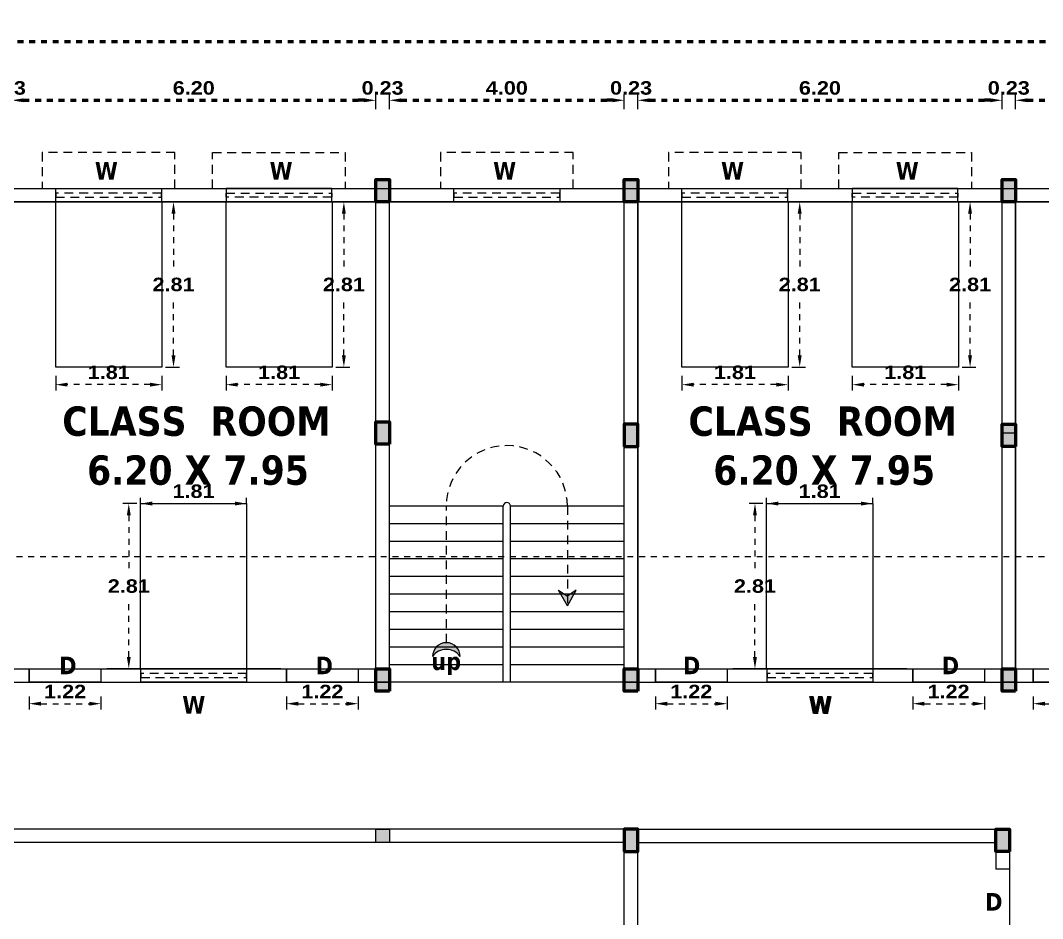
# Model space of a CAD drawing. Header units: metres. Extents: x 863 to 1571, y 626 to 804.
# Drawn here: x 923.83 to 941.23, y 685.01 to 700.3 of the extents above; entities that cross this region are included whole.
import ezdxf

# ---------------------------------------------------------------- set-up
doc = ezdxf.new("R2010")
doc.units = ezdxf.units.M
doc.header["$LTSCALE"] = 0.2
doc.header["$MEASUREMENT"] = 0
doc.header["$PDMODE"] = 2
for name, pattern in [('DASHDOT', [1, 0.5, -0.25, 0, -0.25]), ('DOT2', [0.125, 0, -0.125]), ('HIDDEN', [0.375, 0.25, -0.125])]:
    doc.linetypes.add(name, pattern=pattern)
doc.layers.get('0').update_dxf_attribs({"lineweight": 60})
for name, color, linetype in [('BLK_1_FLR_0_BLT_UP_AREA', 9, 'Continuous'), ('BLK_1_FLR_0_EXIT_WIDTH_DOOR', 1, 'Continuous'), ('BLK_1_FLR_0_REGULAR_ROOM_11', 2, 'Continuous'), ('BLK_1_FLR_0_REGULAR_ROOM_12', 2, 'Continuous'), ('BLK_1_FLR_0_REGULAR_ROOM_13', 2, 'Continuous'), ('BLK_1_FLR_0_ROOM_11_LIGHT_VENTILATION_1', 232, 'Continuous'), ('BLK_1_FLR_0_ROOM_12_LIGHT_VENTILATION_1', 232, 'Continuous'), ('DOOR_OPEN', 232, 'Continuous')]:
    doc.layers.add(name, color=color, linetype=linetype)
doc.styles.get("Standard").update_dxf_attribs({"font": 'ariblk.ttf', "height": 0.23})
doc.styles.add('TXT', font='txt.shx')
doc.dimstyles.get("Standard").update_dxf_attribs({"dimtxt": 0.23, "dimasz": 0.2, "dimexe": 0.12, "dimexo": 0.0625, "dimgap": 0.09, "dimtad": 1, "dimtih": 1, "dimtoh": 1, "dimzin": 1, "dimdsep": 46, "dimtxsty": 'Standard', "dimcen": 0.09, "dimazin": 0, "dimtfac": 1, "dimtix": 1, "dimtofl": 0, "dimtmove": 0, "dimatfit": 0, "dimfxl": 0, "dimtolj": 1, "dimtzin": 0, "dimarcsym": 0})

# ---------------------------------------------------------------- blocks, each defined once
blk = doc.blocks.new('A$C650768DD')
blk.add_hatch(color=4).paths.add_polyline_path([(0, 0), (0.23, 0), (0.23, 0.38), (0, 0.38)])
at = {"color": 1}
blk.add_lwpolyline([(0, 0), (0.23, 0), (0.23, 0.38), (0, 0.38)], close=True, dxfattribs=at)
blk = doc.blocks.new('*D222')
at = {"color": 0, "lineweight": -2}
for p, q in [((923.453, 698.79), (923.453, 699.04)), ((923.683, 698.79), (923.683, 699.04))]:
    blk.add_line(p, q, dxfattribs=at)
at = {"linetype": 'DOT2'}
for p, q in [((923.253, 698.94), (923.053, 698.94)), ((923.883, 698.94), (924.083, 698.94))]:
    blk.add_line(p, q, dxfattribs=at)
at = {"lineweight": -2}
for points in [[(923.253, 698.973), (923.253, 698.907), (923.453, 698.94)], [(923.883, 698.973), (923.883, 698.907), (923.683, 698.94)]]:
    blk.add_solid(points, dxfattribs=at)
at = {"layer": 'Defpoints', "color": 0, "lineweight": -2}
for p in [(923.683, 698.94), (923.453, 697.21), (923.683, 697.21)]:
    blk.add_point(p, dxfattribs=at)
at = {"color": 0, "lineweight": -2, "insert": (923.568, 699.149), "char_height": 0.23, "attachment_point": 5}
blk.add_mtext('\\A1;0.23', dxfattribs=at)
blk = doc.blocks.new('*D223')
at = {"color": 0, "lineweight": -2}
for p, q in [((923.683, 698.79), (923.683, 699.04)), ((929.883, 698.79), (929.883, 699.04))]:
    blk.add_line(p, q, dxfattribs=at)
at = {"linetype": 'DOT2'}
blk.add_line((923.883, 698.94), (929.683, 698.94), dxfattribs=at)
at = {"lineweight": -2}
for points in [[(923.883, 698.973), (923.883, 698.907), (923.683, 698.94)], [(929.683, 698.973), (929.683, 698.907), (929.883, 698.94)]]:
    blk.add_solid(points, dxfattribs=at)
at = {"layer": 'Defpoints', "color": 0, "lineweight": -2}
for p in [(929.883, 698.94), (923.683, 697.21), (929.883, 697.21)]:
    blk.add_point(p, dxfattribs=at)
at = {"color": 0, "lineweight": -2, "insert": (926.783, 699.149), "char_height": 0.23, "attachment_point": 5}
blk.add_mtext('\\A1;6.20', dxfattribs=at)
blk = doc.blocks.new('*D224')
at = {"color": 0, "lineweight": -2}
for p, q in [((929.883, 698.79), (929.883, 699.04)), ((930.113, 698.79), (930.113, 699.04))]:
    blk.add_line(p, q, dxfattribs=at)
at = {"linetype": 'DOT2'}
for p, q in [((929.683, 698.94), (929.483, 698.94)), ((930.313, 698.94), (930.513, 698.94))]:
    blk.add_line(p, q, dxfattribs=at)
at = {"lineweight": -2}
for points in [[(929.683, 698.973), (929.683, 698.907), (929.883, 698.94)], [(930.313, 698.973), (930.313, 698.907), (930.113, 698.94)]]:
    blk.add_solid(points, dxfattribs=at)
at = {"layer": 'Defpoints', "color": 0, "lineweight": -2}
for p in [(930.113, 698.94), (929.883, 697.21), (930.113, 697.21)]:
    blk.add_point(p, dxfattribs=at)
at = {"color": 0, "lineweight": -2, "insert": (929.998, 699.149), "char_height": 0.23, "attachment_point": 5}
blk.add_mtext('\\A1;0.23', dxfattribs=at)
blk = doc.blocks.new('*D225')
at = {"color": 0, "lineweight": -2}
for p, q in [((930.113, 698.79), (930.113, 699.04)), ((934.113, 698.79), (934.113, 699.04))]:
    blk.add_line(p, q, dxfattribs=at)
at = {"linetype": 'DOT2'}
blk.add_line((930.313, 698.94), (933.913, 698.94), dxfattribs=at)
at = {"lineweight": -2}
for points in [[(930.313, 698.973), (930.313, 698.907), (930.113, 698.94)], [(933.913, 698.973), (933.913, 698.907), (934.113, 698.94)]]:
    blk.add_solid(points, dxfattribs=at)
at = {"layer": 'Defpoints', "color": 0, "lineweight": -2}
for p in [(934.113, 698.94), (930.113, 697.21), (934.113, 697.21)]:
    blk.add_point(p, dxfattribs=at)
at = {"color": 0, "lineweight": -2, "insert": (932.113, 699.149), "char_height": 0.23, "attachment_point": 5}
blk.add_mtext('\\A1;4.00', dxfattribs=at)
blk = doc.blocks.new('*D226')
at = {"color": 0, "lineweight": -2}
for p, q in [((934.113, 698.79), (934.113, 699.04)), ((934.343, 698.79), (934.343, 699.04))]:
    blk.add_line(p, q, dxfattribs=at)
at = {"linetype": 'DOT2'}
for p, q in [((933.913, 698.94), (933.713, 698.94)), ((934.543, 698.94), (934.743, 698.94))]:
    blk.add_line(p, q, dxfattribs=at)
at = {"lineweight": -2}
for points in [[(933.913, 698.973), (933.913, 698.907), (934.113, 698.94)], [(934.543, 698.973), (934.543, 698.907), (934.343, 698.94)]]:
    blk.add_solid(points, dxfattribs=at)
at = {"layer": 'Defpoints', "color": 0, "lineweight": -2}
for p in [(934.343, 698.94), (934.113, 697.21), (934.343, 697.21)]:
    blk.add_point(p, dxfattribs=at)
at = {"color": 0, "lineweight": -2, "insert": (934.228, 699.149), "char_height": 0.23, "attachment_point": 5}
blk.add_mtext('\\A1;0.23', dxfattribs=at)
blk = doc.blocks.new('*D227')
at = {"color": 0, "lineweight": -2}
for p, q in [((934.343, 698.79), (934.343, 699.04)), ((940.543, 698.79), (940.543, 699.04))]:
    blk.add_line(p, q, dxfattribs=at)
at = {"linetype": 'DOT2'}
blk.add_line((934.543, 698.94), (940.343, 698.94), dxfattribs=at)
at = {"lineweight": -2}
for points in [[(934.543, 698.973), (934.543, 698.907), (934.343, 698.94)], [(940.343, 698.973), (940.343, 698.907), (940.543, 698.94)]]:
    blk.add_solid(points, dxfattribs=at)
at = {"layer": 'Defpoints', "color": 0, "lineweight": -2}
for p in [(940.543, 698.94), (934.343, 697.21), (940.543, 697.21)]:
    blk.add_point(p, dxfattribs=at)
at = {"color": 0, "lineweight": -2, "insert": (937.443, 699.149), "char_height": 0.23, "attachment_point": 5}
blk.add_mtext('\\A1;6.20', dxfattribs=at)
blk = doc.blocks.new('*D228')
at = {"color": 0, "lineweight": -2}
for p, q in [((940.543, 698.79), (940.543, 699.04)), ((940.773, 698.79), (940.773, 699.04))]:
    blk.add_line(p, q, dxfattribs=at)
at = {"linetype": 'DOT2'}
for p, q in [((940.343, 698.94), (940.143, 698.94)), ((940.973, 698.94), (941.173, 698.94))]:
    blk.add_line(p, q, dxfattribs=at)
at = {"lineweight": -2}
for points in [[(940.343, 698.973), (940.343, 698.907), (940.543, 698.94)], [(940.973, 698.973), (940.973, 698.907), (940.773, 698.94)]]:
    blk.add_solid(points, dxfattribs=at)
at = {"layer": 'Defpoints', "color": 0, "lineweight": -2}
for p in [(940.773, 698.94), (940.543, 697.21), (940.773, 697.21)]:
    blk.add_point(p, dxfattribs=at)
at = {"color": 0, "lineweight": -2, "insert": (940.658, 699.149), "char_height": 0.23, "attachment_point": 5}
blk.add_mtext('\\A1;0.23', dxfattribs=at)
blk = doc.blocks.new('*D229')
at = {"color": 0, "lineweight": -2}
for p, q in [((940.773, 698.79), (940.773, 699.04)), ((946.973, 698.79), (946.973, 699.04))]:
    blk.add_line(p, q, dxfattribs=at)
at = {"linetype": 'DOT2'}
blk.add_line((940.973, 698.94), (946.773, 698.94), dxfattribs=at)
at = {"lineweight": -2}
for points in [[(940.973, 698.973), (940.973, 698.907), (940.773, 698.94)], [(946.773, 698.973), (946.773, 698.907), (946.973, 698.94)]]:
    blk.add_solid(points, dxfattribs=at)
at = {"layer": 'Defpoints', "color": 0, "lineweight": -2}
for p in [(946.973, 698.94), (940.773, 697.21), (946.973, 697.21)]:
    blk.add_point(p, dxfattribs=at)
at = {"color": 0, "lineweight": -2, "insert": (943.873, 699.149), "char_height": 0.23, "attachment_point": 5}
blk.add_mtext('\\A1;6.20', dxfattribs=at)
blk = doc.blocks.new('*D233')
at = {"color": 0, "lineweight": -2}
for p, q in [((867.783, 699.79), (867.783, 700.04)), ((953.433, 699.79), (953.433, 700.04))]:
    blk.add_line(p, q, dxfattribs=at)
at = {"linetype": 'DOT2'}
blk.add_line((867.983, 699.94), (953.233, 699.94), dxfattribs=at)
at = {"lineweight": -2}
for points in [[(867.983, 699.973), (867.983, 699.907), (867.783, 699.94)], [(953.233, 699.973), (953.233, 699.907), (953.433, 699.94)]]:
    blk.add_solid(points, dxfattribs=at)
at = {"layer": 'Defpoints', "color": 0, "lineweight": -2}
for p in [(953.433, 699.94), (867.783, 697.44), (953.433, 686.53)]:
    blk.add_point(p, dxfattribs=at)
at = {"color": 0, "lineweight": -2, "insert": (910.608, 700.149), "char_height": 0.23, "attachment_point": 5}
blk.add_mtext('\\A1;85.65', dxfattribs=at)
blk = doc.blocks.new('*D349')
at = {"layer": 'BLK_1_FLR_0_ROOM_11_LIGHT_VENTILATION_1', "color": 232, "lineweight": -2}
for p, q in [((925.813, 692.073), (925.577, 692.073)), ((925.813, 689.26), (925.577, 689.26))]:
    blk.add_line(p, q, dxfattribs=at)
at = {"layer": 'BLK_1_FLR_0_ROOM_11_LIGHT_VENTILATION_1', "color": 232, "linetype": 'DOT2'}
for p, q in [((925.677, 691.873), (925.677, 690.875)), ((925.677, 689.46), (925.677, 690.458))]:
    blk.add_line(p, q, dxfattribs=at)
at = {"layer": 'BLK_1_FLR_0_ROOM_11_LIGHT_VENTILATION_1', "color": 232, "lineweight": -2}
for points in [[(925.644, 691.873), (925.71, 691.873), (925.677, 692.073)], [(925.644, 689.46), (925.71, 689.46), (925.677, 689.26)]]:
    blk.add_solid(points, dxfattribs=at)
at = {"layer": 'Defpoints', "color": 0, "lineweight": -2}
for p in [(925.677, 692.073), (925.876, 692.073), (925.876, 689.26)]:
    blk.add_point(p, dxfattribs=at)
at = {"layer": 'BLK_1_FLR_0_ROOM_11_LIGHT_VENTILATION_1', "color": 232, "lineweight": -2, "insert": (925.677, 690.667), "char_height": 0.23, "attachment_point": 5}
blk.add_mtext('\\A1;2.81', dxfattribs=at)
blk = doc.blocks.new('*D350')
at = {"layer": 'BLK_1_FLR_0_ROOM_11_LIGHT_VENTILATION_1', "color": 232, "lineweight": -2}
for p, q in [((925.876, 692.073), (925.876, 692.173)), ((927.683, 692.073), (927.683, 692.173))]:
    blk.add_line(p, q, dxfattribs=at)
at = {"layer": 'BLK_1_FLR_0_ROOM_11_LIGHT_VENTILATION_1', "color": 232, "linetype": 'DOT2'}
blk.add_line((926.076, 692.073), (927.483, 692.073), dxfattribs=at)
at = {"layer": 'BLK_1_FLR_0_ROOM_11_LIGHT_VENTILATION_1', "color": 232, "lineweight": -2}
for points in [[(926.076, 692.107), (926.076, 692.04), (925.876, 692.073)], [(927.483, 692.107), (927.483, 692.04), (927.683, 692.073)]]:
    blk.add_solid(points, dxfattribs=at)
at = {"layer": 'Defpoints', "color": 0, "lineweight": -2}
for p in [(925.876, 692.073), (927.683, 692.073), (927.683, 692.073)]:
    blk.add_point(p, dxfattribs=at)
at = {"layer": 'BLK_1_FLR_0_ROOM_11_LIGHT_VENTILATION_1', "color": 232, "lineweight": -2, "insert": (926.779, 692.282), "char_height": 0.23, "attachment_point": 5}
blk.add_mtext('\\A1;1.81', dxfattribs=at)
blk = doc.blocks.new('*D345')
at = {"layer": 'BLK_1_FLR_0_ROOM_11_LIGHT_VENTILATION_1', "color": 232, "lineweight": -2}
for p, q in [((926.302, 697.21), (926.539, 697.21)), ((926.302, 694.397), (926.539, 694.397))]:
    blk.add_line(p, q, dxfattribs=at)
at = {"layer": 'BLK_1_FLR_0_ROOM_11_LIGHT_VENTILATION_1', "color": 232, "linetype": 'DOT2'}
for p, q in [((926.439, 697.01), (926.439, 696.012)), ((926.439, 694.597), (926.439, 695.594))]:
    blk.add_line(p, q, dxfattribs=at)
at = {"layer": 'BLK_1_FLR_0_ROOM_11_LIGHT_VENTILATION_1', "color": 232, "lineweight": -2}
for points in [[(926.405, 697.01), (926.472, 697.01), (926.439, 697.21)], [(926.405, 694.597), (926.472, 694.597), (926.439, 694.397)]]:
    blk.add_solid(points, dxfattribs=at)
at = {"layer": 'Defpoints', "color": 0, "lineweight": -2}
for p in [(926.24, 697.21), (926.24, 694.397), (926.439, 694.397)]:
    blk.add_point(p, dxfattribs=at)
at = {"layer": 'BLK_1_FLR_0_ROOM_11_LIGHT_VENTILATION_1', "color": 232, "lineweight": -2, "insert": (926.439, 695.803), "char_height": 0.23, "attachment_point": 5}
blk.add_mtext('\\A1;2.81', dxfattribs=at)
blk = doc.blocks.new('*D346')
at = {"layer": 'BLK_1_FLR_0_ROOM_11_LIGHT_VENTILATION_1', "color": 232, "lineweight": -2}
for p, q in [((924.433, 694.248), (924.433, 693.998)), ((926.24, 694.248), (926.24, 693.998))]:
    blk.add_line(p, q, dxfattribs=at)
at = {"layer": 'BLK_1_FLR_0_ROOM_11_LIGHT_VENTILATION_1', "color": 232, "linetype": 'DOT2'}
blk.add_line((926.04, 694.098), (924.633, 694.098), dxfattribs=at)
at = {"layer": 'BLK_1_FLR_0_ROOM_11_LIGHT_VENTILATION_1', "color": 232, "lineweight": -2}
for points in [[(924.633, 694.131), (924.633, 694.065), (924.433, 694.098)], [(926.04, 694.131), (926.04, 694.065), (926.24, 694.098)]]:
    blk.add_solid(points, dxfattribs=at)
at = {"layer": 'Defpoints', "color": 0, "lineweight": -2}
for p in [(924.433, 694.397), (926.24, 694.397), (924.433, 694.098)]:
    blk.add_point(p, dxfattribs=at)
at = {"layer": 'BLK_1_FLR_0_ROOM_11_LIGHT_VENTILATION_1', "color": 232, "lineweight": -2, "insert": (925.336, 694.307), "char_height": 0.23, "attachment_point": 5}
blk.add_mtext('\\A1;1.81', dxfattribs=at)
blk = doc.blocks.new('*D347')
at = {"layer": 'BLK_1_FLR_0_ROOM_11_LIGHT_VENTILATION_1', "color": 232, "lineweight": -2}
for p, q in [((929.202, 697.21), (929.439, 697.21)), ((929.202, 694.397), (929.439, 694.397))]:
    blk.add_line(p, q, dxfattribs=at)
at = {"layer": 'BLK_1_FLR_0_ROOM_11_LIGHT_VENTILATION_1', "color": 232, "linetype": 'DOT2'}
for p, q in [((929.339, 697.01), (929.339, 696.012)), ((929.339, 694.597), (929.339, 695.594))]:
    blk.add_line(p, q, dxfattribs=at)
at = {"layer": 'BLK_1_FLR_0_ROOM_11_LIGHT_VENTILATION_1', "color": 232, "lineweight": -2}
for points in [[(929.305, 697.01), (929.372, 697.01), (929.339, 697.21)], [(929.305, 694.597), (929.372, 694.597), (929.339, 694.397)]]:
    blk.add_solid(points, dxfattribs=at)
at = {"layer": 'Defpoints', "color": 0, "lineweight": -2}
for p in [(929.14, 697.21), (929.14, 694.397), (929.339, 694.397)]:
    blk.add_point(p, dxfattribs=at)
at = {"layer": 'BLK_1_FLR_0_ROOM_11_LIGHT_VENTILATION_1', "color": 232, "lineweight": -2, "insert": (929.339, 695.803), "char_height": 0.23, "attachment_point": 5}
blk.add_mtext('\\A1;2.81', dxfattribs=at)
blk = doc.blocks.new('*D348')
at = {"layer": 'BLK_1_FLR_0_ROOM_11_LIGHT_VENTILATION_1', "color": 232, "lineweight": -2}
for p, q in [((927.333, 694.248), (927.333, 693.998)), ((929.14, 694.248), (929.14, 693.998))]:
    blk.add_line(p, q, dxfattribs=at)
at = {"layer": 'BLK_1_FLR_0_ROOM_11_LIGHT_VENTILATION_1', "color": 232, "linetype": 'DOT2'}
blk.add_line((928.94, 694.098), (927.533, 694.098), dxfattribs=at)
at = {"layer": 'BLK_1_FLR_0_ROOM_11_LIGHT_VENTILATION_1', "color": 232, "lineweight": -2}
for points in [[(927.533, 694.131), (927.533, 694.065), (927.333, 694.098)], [(928.94, 694.131), (928.94, 694.065), (929.14, 694.098)]]:
    blk.add_solid(points, dxfattribs=at)
at = {"layer": 'Defpoints', "color": 0, "lineweight": -2}
for p in [(927.333, 694.397), (929.14, 694.397), (927.333, 694.098)]:
    blk.add_point(p, dxfattribs=at)
at = {"layer": 'BLK_1_FLR_0_ROOM_11_LIGHT_VENTILATION_1', "color": 232, "lineweight": -2, "insert": (928.236, 694.307), "char_height": 0.23, "attachment_point": 5}
blk.add_mtext('\\A1;1.81', dxfattribs=at)
blk = doc.blocks.new('*D355')
at = {"layer": 'BLK_1_FLR_0_ROOM_12_LIGHT_VENTILATION_1', "color": 232, "lineweight": -2}
for p, q in [((936.473, 692.073), (936.237, 692.073)), ((936.473, 689.26), (936.237, 689.26))]:
    blk.add_line(p, q, dxfattribs=at)
at = {"layer": 'BLK_1_FLR_0_ROOM_12_LIGHT_VENTILATION_1', "color": 232, "linetype": 'DOT2'}
for p, q in [((936.337, 691.873), (936.337, 690.875)), ((936.337, 689.46), (936.337, 690.458))]:
    blk.add_line(p, q, dxfattribs=at)
at = {"layer": 'BLK_1_FLR_0_ROOM_12_LIGHT_VENTILATION_1', "color": 232, "lineweight": -2}
for points in [[(936.304, 691.873), (936.37, 691.873), (936.337, 692.073)], [(936.304, 689.46), (936.37, 689.46), (936.337, 689.26)]]:
    blk.add_solid(points, dxfattribs=at)
at = {"layer": 'Defpoints', "color": 0, "lineweight": -2}
for p in [(936.337, 692.073), (936.536, 692.073), (936.536, 689.26)]:
    blk.add_point(p, dxfattribs=at)
at = {"layer": 'BLK_1_FLR_0_ROOM_12_LIGHT_VENTILATION_1', "color": 232, "lineweight": -2, "insert": (936.337, 690.667), "char_height": 0.23, "attachment_point": 5}
blk.add_mtext('\\A1;2.81', dxfattribs=at)
blk = doc.blocks.new('*D356')
at = {"layer": 'BLK_1_FLR_0_ROOM_12_LIGHT_VENTILATION_1', "color": 232, "lineweight": -2}
for p, q in [((936.536, 692.073), (936.536, 692.173)), ((938.343, 692.073), (938.343, 692.173))]:
    blk.add_line(p, q, dxfattribs=at)
at = {"layer": 'BLK_1_FLR_0_ROOM_12_LIGHT_VENTILATION_1', "color": 232, "linetype": 'DOT2'}
blk.add_line((936.736, 692.073), (938.143, 692.073), dxfattribs=at)
at = {"layer": 'BLK_1_FLR_0_ROOM_12_LIGHT_VENTILATION_1', "color": 232, "lineweight": -2}
for points in [[(936.736, 692.107), (936.736, 692.04), (936.536, 692.073)], [(938.143, 692.107), (938.143, 692.04), (938.343, 692.073)]]:
    blk.add_solid(points, dxfattribs=at)
at = {"layer": 'Defpoints', "color": 0, "lineweight": -2}
for p in [(936.536, 692.073), (938.343, 692.073), (938.343, 692.073)]:
    blk.add_point(p, dxfattribs=at)
at = {"layer": 'BLK_1_FLR_0_ROOM_12_LIGHT_VENTILATION_1', "color": 232, "lineweight": -2, "insert": (937.439, 692.282), "char_height": 0.23, "attachment_point": 5}
blk.add_mtext('\\A1;1.81', dxfattribs=at)
blk = doc.blocks.new('*D351')
at = {"layer": 'BLK_1_FLR_0_ROOM_12_LIGHT_VENTILATION_1', "color": 232, "lineweight": -2}
for p, q in [((936.962, 697.21), (937.199, 697.21)), ((936.962, 694.397), (937.199, 694.397))]:
    blk.add_line(p, q, dxfattribs=at)
at = {"layer": 'BLK_1_FLR_0_ROOM_12_LIGHT_VENTILATION_1', "color": 232, "linetype": 'DOT2'}
for p, q in [((937.099, 697.01), (937.099, 696.012)), ((937.099, 694.597), (937.099, 695.594))]:
    blk.add_line(p, q, dxfattribs=at)
at = {"layer": 'BLK_1_FLR_0_ROOM_12_LIGHT_VENTILATION_1', "color": 232, "lineweight": -2}
for points in [[(937.065, 697.01), (937.132, 697.01), (937.099, 697.21)], [(937.065, 694.597), (937.132, 694.597), (937.099, 694.397)]]:
    blk.add_solid(points, dxfattribs=at)
at = {"layer": 'Defpoints', "color": 0, "lineweight": -2}
for p in [(936.9, 697.21), (936.9, 694.397), (937.099, 694.397)]:
    blk.add_point(p, dxfattribs=at)
at = {"layer": 'BLK_1_FLR_0_ROOM_12_LIGHT_VENTILATION_1', "color": 232, "lineweight": -2, "insert": (937.099, 695.803), "char_height": 0.23, "attachment_point": 5}
blk.add_mtext('\\A1;2.81', dxfattribs=at)
blk = doc.blocks.new('*D352')
at = {"layer": 'BLK_1_FLR_0_ROOM_12_LIGHT_VENTILATION_1', "color": 232, "lineweight": -2}
for p, q in [((935.093, 694.248), (935.093, 693.998)), ((936.9, 694.248), (936.9, 693.998))]:
    blk.add_line(p, q, dxfattribs=at)
at = {"layer": 'BLK_1_FLR_0_ROOM_12_LIGHT_VENTILATION_1', "color": 232, "linetype": 'DOT2'}
blk.add_line((936.7, 694.098), (935.293, 694.098), dxfattribs=at)
at = {"layer": 'BLK_1_FLR_0_ROOM_12_LIGHT_VENTILATION_1', "color": 232, "lineweight": -2}
for points in [[(935.293, 694.131), (935.293, 694.065), (935.093, 694.098)], [(936.7, 694.131), (936.7, 694.065), (936.9, 694.098)]]:
    blk.add_solid(points, dxfattribs=at)
at = {"layer": 'Defpoints', "color": 0, "lineweight": -2}
for p in [(935.093, 694.397), (936.9, 694.397), (935.093, 694.098)]:
    blk.add_point(p, dxfattribs=at)
at = {"layer": 'BLK_1_FLR_0_ROOM_12_LIGHT_VENTILATION_1', "color": 232, "lineweight": -2, "insert": (935.996, 694.307), "char_height": 0.23, "attachment_point": 5}
blk.add_mtext('\\A1;1.81', dxfattribs=at)
blk = doc.blocks.new('*D353')
at = {"layer": 'BLK_1_FLR_0_ROOM_12_LIGHT_VENTILATION_1', "color": 232, "lineweight": -2}
for p, q in [((939.862, 697.21), (940.099, 697.21)), ((939.862, 694.397), (940.099, 694.397))]:
    blk.add_line(p, q, dxfattribs=at)
at = {"layer": 'BLK_1_FLR_0_ROOM_12_LIGHT_VENTILATION_1', "color": 232, "linetype": 'DOT2'}
for p, q in [((939.999, 697.01), (939.999, 696.012)), ((939.999, 694.597), (939.999, 695.594))]:
    blk.add_line(p, q, dxfattribs=at)
at = {"layer": 'BLK_1_FLR_0_ROOM_12_LIGHT_VENTILATION_1', "color": 232, "lineweight": -2}
for points in [[(939.965, 697.01), (940.032, 697.01), (939.999, 697.21)], [(939.965, 694.597), (940.032, 694.597), (939.999, 694.397)]]:
    blk.add_solid(points, dxfattribs=at)
at = {"layer": 'Defpoints', "color": 0, "lineweight": -2}
for p in [(939.8, 697.21), (939.8, 694.397), (939.999, 694.397)]:
    blk.add_point(p, dxfattribs=at)
at = {"layer": 'BLK_1_FLR_0_ROOM_12_LIGHT_VENTILATION_1', "color": 232, "lineweight": -2, "insert": (939.999, 695.803), "char_height": 0.23, "attachment_point": 5}
blk.add_mtext('\\A1;2.81', dxfattribs=at)
blk = doc.blocks.new('*D354')
at = {"layer": 'BLK_1_FLR_0_ROOM_12_LIGHT_VENTILATION_1', "color": 232, "lineweight": -2}
for p, q in [((937.993, 694.248), (937.993, 693.998)), ((939.8, 694.248), (939.8, 693.998))]:
    blk.add_line(p, q, dxfattribs=at)
at = {"layer": 'BLK_1_FLR_0_ROOM_12_LIGHT_VENTILATION_1', "color": 232, "linetype": 'DOT2'}
blk.add_line((939.6, 694.098), (938.193, 694.098), dxfattribs=at)
at = {"layer": 'BLK_1_FLR_0_ROOM_12_LIGHT_VENTILATION_1', "color": 232, "lineweight": -2}
for points in [[(938.193, 694.131), (938.193, 694.065), (937.993, 694.098)], [(939.6, 694.131), (939.6, 694.065), (939.8, 694.098)]]:
    blk.add_solid(points, dxfattribs=at)
at = {"layer": 'Defpoints', "color": 0, "lineweight": -2}
for p in [(937.993, 694.397), (939.8, 694.397), (937.993, 694.098)]:
    blk.add_point(p, dxfattribs=at)
at = {"layer": 'BLK_1_FLR_0_ROOM_12_LIGHT_VENTILATION_1', "color": 232, "lineweight": -2, "insert": (938.896, 694.307), "char_height": 0.23, "attachment_point": 5}
blk.add_mtext('\\A1;1.81', dxfattribs=at)
blk = doc.blocks.new('*D464')
at = {"layer": 'BLK_1_FLR_0_EXIT_WIDTH_DOOR', "color": 2, "lineweight": -2}
for p, q in [((923.983, 688.786), (923.983, 688.566)), ((925.203, 688.786), (925.203, 688.566))]:
    blk.add_line(p, q, dxfattribs=at)
at = {"layer": 'BLK_1_FLR_0_EXIT_WIDTH_DOOR', "color": 2, "linetype": 'DOT2'}
blk.add_line((924.183, 688.666), (925.003, 688.666), dxfattribs=at)
at = {"layer": 'BLK_1_FLR_0_EXIT_WIDTH_DOOR', "color": 2, "lineweight": -2}
for points in [[(924.183, 688.699), (924.183, 688.632), (923.983, 688.666)], [(925.003, 688.699), (925.003, 688.632), (925.203, 688.666)]]:
    blk.add_solid(points, dxfattribs=at)
at = {"layer": 'Defpoints', "color": 0, "lineweight": -2}
for p in [(923.983, 689.03), (925.203, 689.03), (925.203, 688.666)]:
    blk.add_point(p, dxfattribs=at)
at = {"layer": 'BLK_1_FLR_0_EXIT_WIDTH_DOOR', "color": 2, "lineweight": -2, "insert": (924.593, 688.873), "char_height": 0.23, "attachment_point": 5}
blk.add_mtext('\\A1;1.22', dxfattribs=at)
blk = doc.blocks.new('*D465')
at = {"layer": 'BLK_1_FLR_0_EXIT_WIDTH_DOOR', "color": 2, "lineweight": -2}
for p, q in [((928.363, 688.786), (928.363, 688.566)), ((929.583, 688.786), (929.583, 688.566))]:
    blk.add_line(p, q, dxfattribs=at)
at = {"layer": 'BLK_1_FLR_0_EXIT_WIDTH_DOOR', "color": 2, "linetype": 'DOT2'}
blk.add_line((928.563, 688.666), (929.383, 688.666), dxfattribs=at)
at = {"layer": 'BLK_1_FLR_0_EXIT_WIDTH_DOOR', "color": 2, "lineweight": -2}
for points in [[(928.563, 688.699), (928.563, 688.632), (928.363, 688.666)], [(929.383, 688.699), (929.383, 688.632), (929.583, 688.666)]]:
    blk.add_solid(points, dxfattribs=at)
at = {"layer": 'Defpoints', "color": 0, "lineweight": -2}
for p in [(928.363, 689.03), (929.583, 689.03), (929.583, 688.666)]:
    blk.add_point(p, dxfattribs=at)
at = {"layer": 'BLK_1_FLR_0_EXIT_WIDTH_DOOR', "color": 2, "lineweight": -2, "insert": (928.973, 688.873), "char_height": 0.23, "attachment_point": 5}
blk.add_mtext('\\A1;1.22', dxfattribs=at)
blk = doc.blocks.new('*D466')
at = {"layer": 'BLK_1_FLR_0_EXIT_WIDTH_DOOR', "color": 2, "lineweight": -2}
for p, q in [((934.643, 688.786), (934.643, 688.566)), ((935.863, 688.786), (935.863, 688.566))]:
    blk.add_line(p, q, dxfattribs=at)
at = {"layer": 'BLK_1_FLR_0_EXIT_WIDTH_DOOR', "color": 2, "linetype": 'DOT2'}
blk.add_line((934.843, 688.666), (935.663, 688.666), dxfattribs=at)
at = {"layer": 'BLK_1_FLR_0_EXIT_WIDTH_DOOR', "color": 2, "lineweight": -2}
for points in [[(934.843, 688.699), (934.843, 688.632), (934.643, 688.666)], [(935.663, 688.699), (935.663, 688.632), (935.863, 688.666)]]:
    blk.add_solid(points, dxfattribs=at)
at = {"layer": 'Defpoints', "color": 0, "lineweight": -2}
for p in [(934.643, 689.03), (935.863, 689.03), (935.863, 688.666)]:
    blk.add_point(p, dxfattribs=at)
at = {"layer": 'BLK_1_FLR_0_EXIT_WIDTH_DOOR', "color": 2, "lineweight": -2, "insert": (935.253, 688.873), "char_height": 0.23, "attachment_point": 5}
blk.add_mtext('\\A1;1.22', dxfattribs=at)
blk = doc.blocks.new('*D467')
at = {"layer": 'BLK_1_FLR_0_EXIT_WIDTH_DOOR', "color": 2, "lineweight": -2}
for p, q in [((939.023, 688.786), (939.023, 688.566)), ((940.243, 688.786), (940.243, 688.566))]:
    blk.add_line(p, q, dxfattribs=at)
at = {"layer": 'BLK_1_FLR_0_EXIT_WIDTH_DOOR', "color": 2, "linetype": 'DOT2'}
blk.add_line((939.223, 688.666), (940.043, 688.666), dxfattribs=at)
at = {"layer": 'BLK_1_FLR_0_EXIT_WIDTH_DOOR', "color": 2, "lineweight": -2}
for points in [[(939.223, 688.699), (939.223, 688.632), (939.023, 688.666)], [(940.043, 688.699), (940.043, 688.632), (940.243, 688.666)]]:
    blk.add_solid(points, dxfattribs=at)
at = {"layer": 'Defpoints', "color": 0, "lineweight": -2}
for p in [(939.023, 689.03), (940.243, 689.03), (940.243, 688.666)]:
    blk.add_point(p, dxfattribs=at)
at = {"layer": 'BLK_1_FLR_0_EXIT_WIDTH_DOOR', "color": 2, "lineweight": -2, "insert": (939.633, 688.873), "char_height": 0.23, "attachment_point": 5}
blk.add_mtext('\\A1;1.22', dxfattribs=at)
blk = doc.blocks.new('*D468')
at = {"layer": 'BLK_1_FLR_0_EXIT_WIDTH_DOOR', "color": 2, "lineweight": -2}
for p, q in [((941.073, 688.786), (941.073, 688.566)), ((942.293, 688.786), (942.293, 688.566))]:
    blk.add_line(p, q, dxfattribs=at)
at = {"layer": 'BLK_1_FLR_0_EXIT_WIDTH_DOOR', "color": 2, "linetype": 'DOT2'}
blk.add_line((941.273, 688.666), (942.093, 688.666), dxfattribs=at)
at = {"layer": 'BLK_1_FLR_0_EXIT_WIDTH_DOOR', "color": 2, "lineweight": -2}
for points in [[(941.273, 688.699), (941.273, 688.632), (941.073, 688.666)], [(942.093, 688.699), (942.093, 688.632), (942.293, 688.666)]]:
    blk.add_solid(points, dxfattribs=at)
at = {"layer": 'Defpoints', "color": 0, "lineweight": -2}
for p in [(941.073, 689.03), (942.293, 689.03), (942.293, 688.666)]:
    blk.add_point(p, dxfattribs=at)
at = {"layer": 'BLK_1_FLR_0_EXIT_WIDTH_DOOR', "color": 2, "lineweight": -2, "insert": (941.683, 688.873), "char_height": 0.23, "attachment_point": 5}
blk.add_mtext('\\A1;1.22', dxfattribs=at)

msp = doc.modelspace()

# ---------------------------------------------------------------- hatches: boundary and pattern name
at = {"lineweight": -2}
h = msp.add_hatch(color=256, dxfattribs=at)
h.dxf.hatch_style = 1
h.paths.add_polyline_path([(933.127, 690.359), (932.991, 690.596), (933.143, 690.499), (933.294, 690.596), (933.159, 690.359)])
h.paths.add_polyline_path([(933.143, 690.331), (933.127, 690.359), (933.159, 690.359)])
h = msp.add_hatch(color=256, dxfattribs=at)
h.dxf.hatch_style = 1
h.paths.add_polyline_path([(930.848, 689.47, -1), (931.317, 689.47, 0.509611)])
h = msp.add_hatch(color=256, dxfattribs=at)
h.dxf.hatch_style = 1
h.paths.add_polyline_path([(930.113, 686.53), (929.883, 686.53), (929.883, 686.3), (930.113, 686.3)])

# ---------------------------------------------------------------- linework, layer by layer
for p, q in [((867.783, 697.44), (953.433, 697.44)), ((867.783, 697.44), (953.433, 697.44)), ((929.883, 697.44), (930.113, 697.44)), ((929.883, 697.44), (930.113, 697.44)), ((934.113, 697.44), (934.343, 697.44)), ((940.543, 697.44), (940.773, 697.44)), ((921.483, 697.21), (927.683, 697.21)), ((929.883, 689.26), (929.883, 697.21)), ((929.883, 689.26), (929.883, 697.21)), ((930.113, 697.21), (934.113, 697.21)), ((930.113, 689.26), (930.113, 697.21)), ((930.113, 689.26), (930.113, 697.21)), ((930.113, 697.21), (934.113, 697.21)), ((934.113, 697.21), (930.113, 697.21)), ((930.113, 697.21), (934.113, 697.21)), ((934.113, 697.21), (930.113, 697.21)), ((934.113, 689.26), (934.113, 697.21)), ((934.113, 689.26), (934.113, 697.21)), ((934.113, 689.26), (934.113, 697.21)), ((934.113, 689.26), (934.113, 697.21)), ((934.113, 689.03), (934.113, 697.21)), ((934.343, 697.21), (938.343, 697.21)), ((934.343, 689.26), (934.343, 697.21)), ((938.573, 697.21), (944.773, 697.21)), ((940.543, 689.26), (940.543, 697.21)), ((940.543, 689.26), (940.543, 697.21)), ((940.773, 689.26), (940.773, 697.21)), ((940.773, 689.26), (940.773, 697.21)), ((940.543, 693.275), (940.773, 693.275)), ((932.053, 692.03), (930.113, 692.03)), ((932.053, 689.03), (932.053, 692.03)), ((934.113, 692.03), (932.173, 692.03)), ((932.173, 689.03), (932.173, 692.03)), ((932.053, 691.73), (930.113, 691.73)), ((934.113, 691.73), (932.173, 691.73)), ((932.053, 691.43), (930.113, 691.43)), ((934.113, 691.43), (932.173, 691.43)), ((932.053, 691.13), (930.113, 691.13)), ((934.113, 691.13), (932.173, 691.13)), ((932.053, 690.83), (930.113, 690.83)), ((934.113, 690.83), (932.173, 690.83)), ((932.053, 690.53), (930.113, 690.53)), ((934.113, 690.53), (932.173, 690.53)), ((933.143, 690.331), (932.991, 690.596)), ((932.991, 690.596), (933.143, 690.499)), ((933.143, 690.331), (933.294, 690.596)), ((933.294, 690.596), (933.143, 690.499)), ((932.053, 690.23), (930.113, 690.23)), ((934.113, 690.23), (932.173, 690.23)), ((932.053, 689.93), (930.113, 689.93)), ((934.113, 689.93), (932.173, 689.93)), ((932.053, 689.63), (930.113, 689.63)), ((934.113, 689.63), (932.173, 689.63)), ((923.683, 689.26), (923.983, 689.26)), ((923.983, 689.26), (923.983, 689.03)), ((925.203, 689.26), (928.363, 689.26)), ((925.203, 689.26), (928.363, 689.26)), ((925.203, 689.26), (928.363, 689.26)), ((925.203, 689.26), (925.203, 689.03)), ((928.263, 689.26), (925.303, 689.26)), ((928.213, 689.26), (927.383, 689.26)), ((928.363, 689.26), (928.363, 689.03)), ((929.583, 689.26), (929.883, 689.26)), ((929.583, 689.26), (929.583, 689.03)), ((932.053, 689.33), (930.113, 689.33)), ((934.113, 689.33), (932.173, 689.33)), ((934.113, 689.26), (934.643, 689.26)), ((934.643, 689.26), (934.643, 689.03)), ((935.863, 689.26), (939.023, 689.26)), ((935.863, 689.26), (939.023, 689.26)), ((935.863, 689.26), (939.023, 689.26)), ((935.863, 689.26), (935.863, 689.03)), ((938.923, 689.26), (935.963, 689.26)), ((938.873, 689.26), (938.043, 689.26)), ((939.023, 689.26), (939.023, 689.03)), ((940.243, 689.26), (941.073, 689.26)), ((940.243, 689.26), (940.243, 689.03)), ((940.243, 689.26), (940.543, 689.26)), ((940.773, 689.26), (941.073, 689.26)), ((940.773, 689.26), (941.073, 689.26)), ((941.073, 689.26), (941.073, 689.03)), ((941.073, 689.26), (941.073, 689.03)), ((923.453, 689.03), (930.113, 689.03)), ((930.113, 689.03), (929.883, 689.03)), ((929.883, 689.03), (930.113, 689.03)), ((932.173, 689.03), (930.113, 689.03)), ((934.113, 689.03), (932.173, 689.03)), ((934.113, 689.03), (953.203, 689.03)), ((934.343, 689.03), (934.113, 689.03)), ((934.113, 689.03), (934.343, 689.03)), ((940.773, 689.03), (940.543, 689.03)), ((940.543, 689.03), (940.773, 689.03)), ((934.113, 686.3), (878.923, 686.3)), ((930.018, 686.3), (930.018, 686.3)), ((930.113, 686.3), (930.113, 686.3)), ((934.113, 677.349), (934.113, 686.3)), ((940.669, 685.85), (940.439, 685.85))]:
    msp.add_line(p, q, dxfattribs=at)
at = {"linetype": 'HIDDEN', "lineweight": -2, "ltscale": 3}
for p, q in [((931.083, 689.704), (931.083, 692.03)), ((933.143, 692.03), (933.143, 690.331))]:
    msp.add_line(p, q, dxfattribs=at)
at = {"linetype": 'DASHDOT', "lineweight": -2}
msp.add_line((865.766, 691.173), (955.884, 691.173), dxfattribs=at)
at = {"linetype": 'HIDDEN', "lineweight": -2, "ltscale": 3}
for points in [[(926.463, 697.44), (926.463, 698.05), (924.203, 698.05), (924.203, 697.44)], [(927.103, 697.44), (927.103, 698.05), (929.363, 698.05), (929.363, 697.44)], [(933.243, 697.44), (933.243, 698.05), (930.983, 698.05), (930.983, 697.44)], [(937.123, 697.44), (937.123, 698.05), (934.863, 698.05), (934.863, 697.44)], [(937.763, 697.44), (937.763, 698.05), (940.023, 698.05), (940.023, 697.44)]]:
    msp.add_lwpolyline(points, dxfattribs=at)
at = {"lineweight": -2}
for points in [[(924.433, 697.44), (926.233, 697.44), (926.233, 697.21), (924.433, 697.21)], [(929.133, 697.44), (927.333, 697.44), (927.333, 697.21), (929.133, 697.21)], [(931.213, 697.44), (933.013, 697.44), (933.013, 697.21), (931.213, 697.21)], [(935.093, 697.44), (936.893, 697.44), (936.893, 697.21), (935.093, 697.21)], [(939.793, 697.44), (937.993, 697.44), (937.993, 697.21), (939.793, 697.21)], [(927.683, 689.03), (925.883, 689.03), (925.883, 689.26), (927.683, 689.26)], [(927.683, 689.03), (925.883, 689.03), (925.883, 689.26), (927.683, 689.26)], [(938.343, 689.03), (936.543, 689.03), (936.543, 689.26), (938.343, 689.26)], [(938.343, 689.03), (936.543, 689.03), (936.543, 689.26), (938.343, 689.26)], [(929.883, 686.53), (930.113, 686.53), (930.113, 686.3), (929.883, 686.3)]]:
    msp.add_lwpolyline(points, close=True, dxfattribs=at)
at = {"linetype": 'HIDDEN', "lineweight": -2, "ltscale": 3}
for points in [[(924.433, 697.292), (926.233, 697.292), (926.233, 697.358), (924.433, 697.358)], [(929.133, 697.292), (927.333, 697.292), (927.333, 697.358), (929.133, 697.358)], [(931.213, 697.292), (933.013, 697.292), (933.013, 697.358), (931.213, 697.358)], [(935.093, 697.292), (936.893, 697.292), (936.893, 697.358), (935.093, 697.358)], [(939.793, 697.292), (937.993, 697.292), (937.993, 697.358), (939.793, 697.358)], [(927.683, 689.178), (925.883, 689.178), (925.883, 689.112), (927.683, 689.112)], [(938.343, 689.178), (936.543, 689.178), (936.543, 689.112), (938.343, 689.112)]]:
    msp.add_lwpolyline(points, close=True, dxfattribs=at)
at = {"lineweight": -2}
for points in [[(872.713, 664.94), (868.013, 664.94), (868.013, 686.3), (868.013, 697.21), (953.203, 697.21), (953.203, 686.3), (955.849, 686.3), (955.849, 677.35), (953.203, 677.35), (953.203, 666.44), (919.911, 666.44), (919.911, 677.119), (934.343, 677.119), (934.343, 686.53), (878.693, 686.53), (878.692, 664.94), (876.853, 664.94)], [(925.303, 689.26), (928.263, 689.26)], [(925.303, 689.26), (928.263, 689.26)], [(935.963, 689.26), (938.923, 689.26)], [(935.963, 689.26), (938.923, 689.26)], [(934.113, 685.85), (934.113, 686.53), (940.669, 686.53), (940.669, 677.5)], [(934.343, 685.85), (934.343, 686.3), (940.439, 686.3), (940.439, 685.85)]]:
    msp.add_lwpolyline(points, dxfattribs=at)
at = {"linetype": 'HIDDEN', "lineweight": -2, "ltscale": 3}
msp.add_arc((932.113, 692.03), 1.03, 0, 180, dxfattribs=at)
at = {"lineweight": -2}
for centre, radius, start, end in [((932.113, 692.03), 0.06, 0, 180), ((931.083, 689.47), 0.234, 0, 180), ((931.083, 689.3), 0.29, 35.9922, 144.0078)]:
    msp.add_arc(centre, radius, start, end, dxfattribs=at)
at = {"layer": 'BLK_1_FLR_0_BLT_UP_AREA', "color": 26, "lineweight": -2}
msp.add_lwpolyline([(867.783, 664.71), (867.783, 697.44), (953.433, 697.44), (953.433, 686.53), (956.079, 686.53), (956.079, 677.12), (953.433, 677.12), (953.433, 666.21), (919.679, 666.21), (919.681, 677.349), (934.113, 677.349), (934.113, 686.3), (878.923, 686.3), (878.922, 664.71)], close=True, dxfattribs=at)
at = {"layer": 'BLK_1_FLR_0_REGULAR_ROOM_11', "color": 3, "lineweight": -2}
msp.add_lwpolyline([(923.683, 689.26), (929.883, 689.26), (929.883, 697.21), (923.683, 697.21)], close=True, dxfattribs=at)
at = {"layer": 'BLK_1_FLR_0_REGULAR_ROOM_12', "color": 3, "lineweight": -2}
msp.add_lwpolyline([(934.343, 689.26), (940.543, 689.26), (940.543, 697.21), (934.343, 697.21)], close=True, dxfattribs=at)
at = {"layer": 'BLK_1_FLR_0_REGULAR_ROOM_13', "color": 3, "lineweight": -2}
msp.add_lwpolyline([(940.773, 689.26), (946.973, 689.26), (946.973, 697.21), (940.773, 697.21)], close=True, dxfattribs=at)
at = {"layer": 'BLK_1_FLR_0_ROOM_11_LIGHT_VENTILATION_1', "color": 232, "lineweight": -2}
for points in [[(926.24, 697.21), (926.24, 694.397), (924.433, 694.397), (924.433, 697.21)], [(929.14, 697.21), (929.14, 694.397), (927.333, 694.397), (927.333, 697.21)], [(925.876, 689.26), (925.876, 692.073), (927.683, 692.073), (927.683, 689.26)]]:
    msp.add_lwpolyline(points, close=True, dxfattribs=at)
at = {"layer": 'BLK_1_FLR_0_ROOM_12_LIGHT_VENTILATION_1', "color": 232, "lineweight": -2}
for points in [[(936.9, 697.21), (936.9, 694.397), (935.093, 694.397), (935.093, 697.21)], [(939.8, 697.21), (939.8, 694.397), (937.993, 694.397), (937.993, 697.21)], [(936.536, 689.26), (936.536, 692.073), (938.343, 692.073), (938.343, 689.26)]]:
    msp.add_lwpolyline(points, close=True, dxfattribs=at)
at = {"layer": 'DOOR_OPEN', "color": 2, "lineweight": -2}
for points in [[(923.983, 689.26), (925.203, 689.26), (925.203, 689.03), (923.983, 689.03)], [(928.363, 689.26), (929.583, 689.26), (929.583, 689.03), (928.363, 689.03)], [(934.643, 689.26), (935.863, 689.26), (935.863, 689.03), (934.643, 689.03)], [(939.023, 689.26), (940.243, 689.26), (940.243, 689.03), (939.023, 689.03)], [(941.073, 689.26), (942.293, 689.26), (942.293, 689.03), (941.073, 689.03)]]:
    msp.add_lwpolyline(points, close=True, dxfattribs=at)

# ---------------------------------------------------------------- block references
at = {"lineweight": -2, "xscale": -1}
for p in [(930.113, 697.21), (930.113, 697.21), (934.343, 697.21), (940.773, 697.21), (930.113, 693.085), (930.113, 693.085), (930.113, 693.085), (940.773, 693.045), (930.113, 688.88), (930.113, 688.88), (934.343, 688.88), (934.343, 688.88), (940.773, 688.88), (940.773, 688.88), (940.669, 686.15)]:
    msp.add_blockref('A$C650768DD', p, dxfattribs=at)
at = {"lineweight": -2}
for p in [(934.113, 693.045), (934.113, 686.15)]:
    msp.add_blockref('A$C650768DD', p, dxfattribs=at)

# ---------------------------------------------------------------- texts
at = {"lineweight": -2, "style": 'TXT'}
for s, insert, char_height, width, attachment_point in [('{\\fTahoma|b1|i0|c0|p34;W}', (925.1, 697.591), 0.3, 35.65845, 7), ('{\\fTahoma|b1|i0|c0|p34;W}', (928.465, 697.591), 0.3, 35.65845, 9), ('{\\fTahoma|b1|i0|c0|p34;W}', (931.88, 697.591), 0.3, 35.65845, 7), ('{\\fTahoma|b1|i0|c0|p34;W}', (935.76, 697.591), 0.3, 35.65845, 7), ('{\\fTahoma|b1|i0|c0|p34;W}', (939.125, 697.591), 0.3, 35.65845, 9), ('{\\fTahoma|b1|i0|c0|p34;\\W2.72503; \\W1;CLASS  ROOM\\P{\\W4.782534; }6.20 X 7.95}', (923.985, 692.384), 0.5, 5.79384, 7), ('{\\fTahoma|b1|i0|c0|p34;\\W2.72503; \\W1;CLASS  ROOM\\P{\\W4.782534; }6.20 X 7.95}', (934.645, 692.384), 0.5, 5.79384, 7), ('{\\fTahoma|b1|i0|c0|p34;D}', (924.493, 689.467), 0.3, 35.65845, 1), ('{\\fTahoma|b1|i0|c0|p34;D}', (929.152, 689.467), 0.3, 35.65845, 3), ('{\\fTahoma|b1|i0|c0|p34;up}', (931.334, 689.153), 0.3, 35.65845, 9), ('{\\fTahoma|b1|i0|c0|p34;D}', (935.112, 689.467), 0.3, 35.65845, 1), ('{\\fTahoma|b1|i0|c0|p34;D}', (939.811, 689.467), 0.3, 35.65845, 3), ('{\\fTahoma|b1|i0|c0|p34;W}', (926.979, 688.795), 0.3, 35.65845, 3), ('{\\fTahoma|b1|i0|c0|p34;W}', (937.639, 688.795), 0.3, 35.65845, 3), ('{\\fTahoma|b1|i0|c0|p34;W}', (937.654, 688.491), 0.3, 35.65845, 9), ('{\\fTahoma|b1|i0|c0|p34;D}', (940.551, 685.442), 0.3, 35.65845, 3)]:
    msp.add_mtext(s, dxfattribs=dict(at, insert=insert, char_height=char_height, width=width, attachment_point=attachment_point))

# ---------------------------------------------------------------- dimensions: what is measured, and where the dimension line sits
at = {"lineweight": -2}
for base, p1, p2, override, picture, middle in [((953.433, 699.94), (867.783, 697.44), (953.433, 686.53), {"dimtxt": 0.21, "dimexe": 0.1, "dimclrd": 256, "dimfxl": 0.15, "dimlwd": 65535, "dimarcsym": 2}, '*D233', (910.608, 700.149)), ((923.683, 698.94), (923.453, 697.21), (923.683, 697.21), {"dimtxt": 0.21, "dimexe": 0.1, "dimclrd": 256, "dimtmove": 1, "dimfxl": 0.15, "dimlwd": 65535, "dimarcsym": 2}, '*D222', (923.568, 699.149)), ((929.883, 698.94), (923.683, 697.21), (929.883, 697.21), {"dimtxt": 0.21, "dimexe": 0.1, "dimclrd": 256, "dimtmove": 1, "dimfxl": 0.15, "dimlwd": 65535, "dimarcsym": 2}, '*D223', (926.783, 699.149)), ((930.113, 698.94), (929.883, 697.21), (930.113, 697.21), {"dimtxt": 0.21, "dimexe": 0.1, "dimclrd": 256, "dimtmove": 1, "dimfxl": 0.15, "dimlwd": 65535, "dimarcsym": 2}, '*D224', (929.998, 699.149)), ((934.113, 698.94), (930.113, 697.21), (934.113, 697.21), {"dimtxt": 0.21, "dimexe": 0.1, "dimclrd": 256, "dimtmove": 1, "dimfxl": 0.15, "dimlwd": 65535, "dimarcsym": 2}, '*D225', (932.113, 699.149)), ((934.343, 698.94), (934.113, 697.21), (934.343, 697.21), {"dimtxt": 0.21, "dimexe": 0.1, "dimclrd": 256, "dimtmove": 1, "dimfxl": 0.15, "dimlwd": 65535, "dimarcsym": 2}, '*D226', (934.228, 699.149)), ((940.543, 698.94), (934.343, 697.21), (940.543, 697.21), {"dimtxt": 0.21, "dimexe": 0.1, "dimclrd": 256, "dimtmove": 1, "dimfxl": 0.15, "dimlwd": 65535, "dimarcsym": 2}, '*D227', (937.443, 699.149)), ((940.773, 698.94), (940.543, 697.21), (940.773, 697.21), {"dimtxt": 0.21, "dimexe": 0.1, "dimclrd": 256, "dimtmove": 1, "dimfxl": 0.15, "dimlwd": 65535, "dimarcsym": 2}, '*D228', (940.658, 699.149)), ((946.973, 698.94), (940.773, 697.21), (946.973, 697.21), {"dimtxt": 0.21, "dimexe": 0.1, "dimclrd": 256, "dimtmove": 1, "dimfxl": 0.15, "dimlwd": 65535, "dimarcsym": 2}, '*D229', (943.873, 699.149))]:
    dim = msp.add_linear_dim(base=base, p1=p1, p2=p2, dimstyle='Standard', override=override, dxfattribs=at)
    dim.commit()
    dim.dimension.update_dxf_attribs({"geometry": picture, "text_midpoint": middle})
at = {"layer": 'BLK_1_FLR_0_EXIT_WIDTH_DOOR', "color": 2, "lineweight": -2}
for base, p1, p2, picture, middle in [((925.203, 688.666), (923.983, 689.03), (925.203, 689.03), '*D464', (924.593, 688.873)), ((929.583, 688.666), (928.363, 689.03), (929.583, 689.03), '*D465', (928.973, 688.873)), ((935.863, 688.666), (934.643, 689.03), (935.863, 689.03), '*D466', (935.253, 688.873)), ((940.243, 688.666), (939.023, 689.03), (940.243, 689.03), '*D467', (939.633, 688.873)), ((942.293, 688.666), (941.073, 689.03), (942.293, 689.03), '*D468', (941.683, 688.873))]:
    dim = msp.add_linear_dim(base=base, p1=p1, p2=p2, dimstyle='Standard', override={"dimexe": 0.1, "dimclrd": 2, "dimclre": 2, "dimclrt": 2, "dimlwd": 65535, "dimarcsym": 2}, dxfattribs=at)
    dim.commit()
    dim.dimension.update_dxf_attribs({"geometry": picture, "text_midpoint": middle})
at = {"layer": 'BLK_1_FLR_0_ROOM_11_LIGHT_VENTILATION_1', "color": 232, "lineweight": -2}
for base, p1, p2, angle, picture, middle in [((926.439, 694.397), (926.24, 697.21), (926.24, 694.397), 270, '*D345', (926.439, 695.803)), ((929.339, 694.397), (929.14, 697.21), (929.14, 694.397), 270, '*D347', (929.339, 695.803)), ((927.683, 692.073), (925.876, 692.073), (927.683, 692.073), 180, '*D350', (926.779, 692.282)), ((925.677, 692.073), (925.876, 689.26), (925.876, 692.073), 90, '*D349', (925.677, 690.667))]:
    dim = msp.add_linear_dim(base=base, p1=p1, p2=p2, angle=angle, dimstyle='Standard', override={"dimexe": 0.1, "dimclrd": 232, "dimclre": 232, "dimclrt": 232, "dimfxl": 0.15, "dimlwd": 65535, "dimarcsym": 2}, dxfattribs=at)
    dim.commit()
    dim.dimension.update_dxf_attribs({"geometry": picture, "text_midpoint": middle})
for base, p1, p2, picture, middle in [((924.433, 694.098), (926.24, 694.397), (924.433, 694.397), '*D346', (925.336, 694.307)), ((927.333, 694.098), (929.14, 694.397), (927.333, 694.397), '*D348', (928.236, 694.307))]:
    dim = msp.add_linear_dim(base=base, p1=p1, p2=p2, dimstyle='Standard', override={"dimexe": 0.1, "dimclrd": 232, "dimclre": 232, "dimclrt": 232, "dimfxl": 0.15, "dimlwd": 65535, "dimarcsym": 2}, dxfattribs=at)
    dim.commit()
    dim.dimension.update_dxf_attribs({"geometry": picture, "text_midpoint": middle})
at = {"layer": 'BLK_1_FLR_0_ROOM_12_LIGHT_VENTILATION_1', "color": 232, "lineweight": -2}
for base, p1, p2, angle, picture, middle in [((937.099, 694.397), (936.9, 697.21), (936.9, 694.397), 270, '*D351', (937.099, 695.803)), ((939.999, 694.397), (939.8, 697.21), (939.8, 694.397), 270, '*D353', (939.999, 695.803)), ((938.343, 692.073), (936.536, 692.073), (938.343, 692.073), 180, '*D356', (937.439, 692.282)), ((936.337, 692.073), (936.536, 689.26), (936.536, 692.073), 90, '*D355', (936.337, 690.667))]:
    dim = msp.add_linear_dim(base=base, p1=p1, p2=p2, angle=angle, dimstyle='Standard', override={"dimexe": 0.1, "dimclrd": 232, "dimclre": 232, "dimclrt": 232, "dimfxl": 0.15, "dimlwd": 65535, "dimarcsym": 2}, dxfattribs=at)
    dim.commit()
    dim.dimension.update_dxf_attribs({"geometry": picture, "text_midpoint": middle})
for base, p1, p2, picture, middle in [((935.093, 694.098), (936.9, 694.397), (935.093, 694.397), '*D352', (935.996, 694.307)), ((937.993, 694.098), (939.8, 694.397), (937.993, 694.397), '*D354', (938.896, 694.307))]:
    dim = msp.add_linear_dim(base=base, p1=p1, p2=p2, dimstyle='Standard', override={"dimexe": 0.1, "dimclrd": 232, "dimclre": 232, "dimclrt": 232, "dimfxl": 0.15, "dimlwd": 65535, "dimarcsym": 2}, dxfattribs=at)
    dim.commit()
    dim.dimension.update_dxf_attribs({"geometry": picture, "text_midpoint": middle})

doc.saveas('drawing.dxf')
